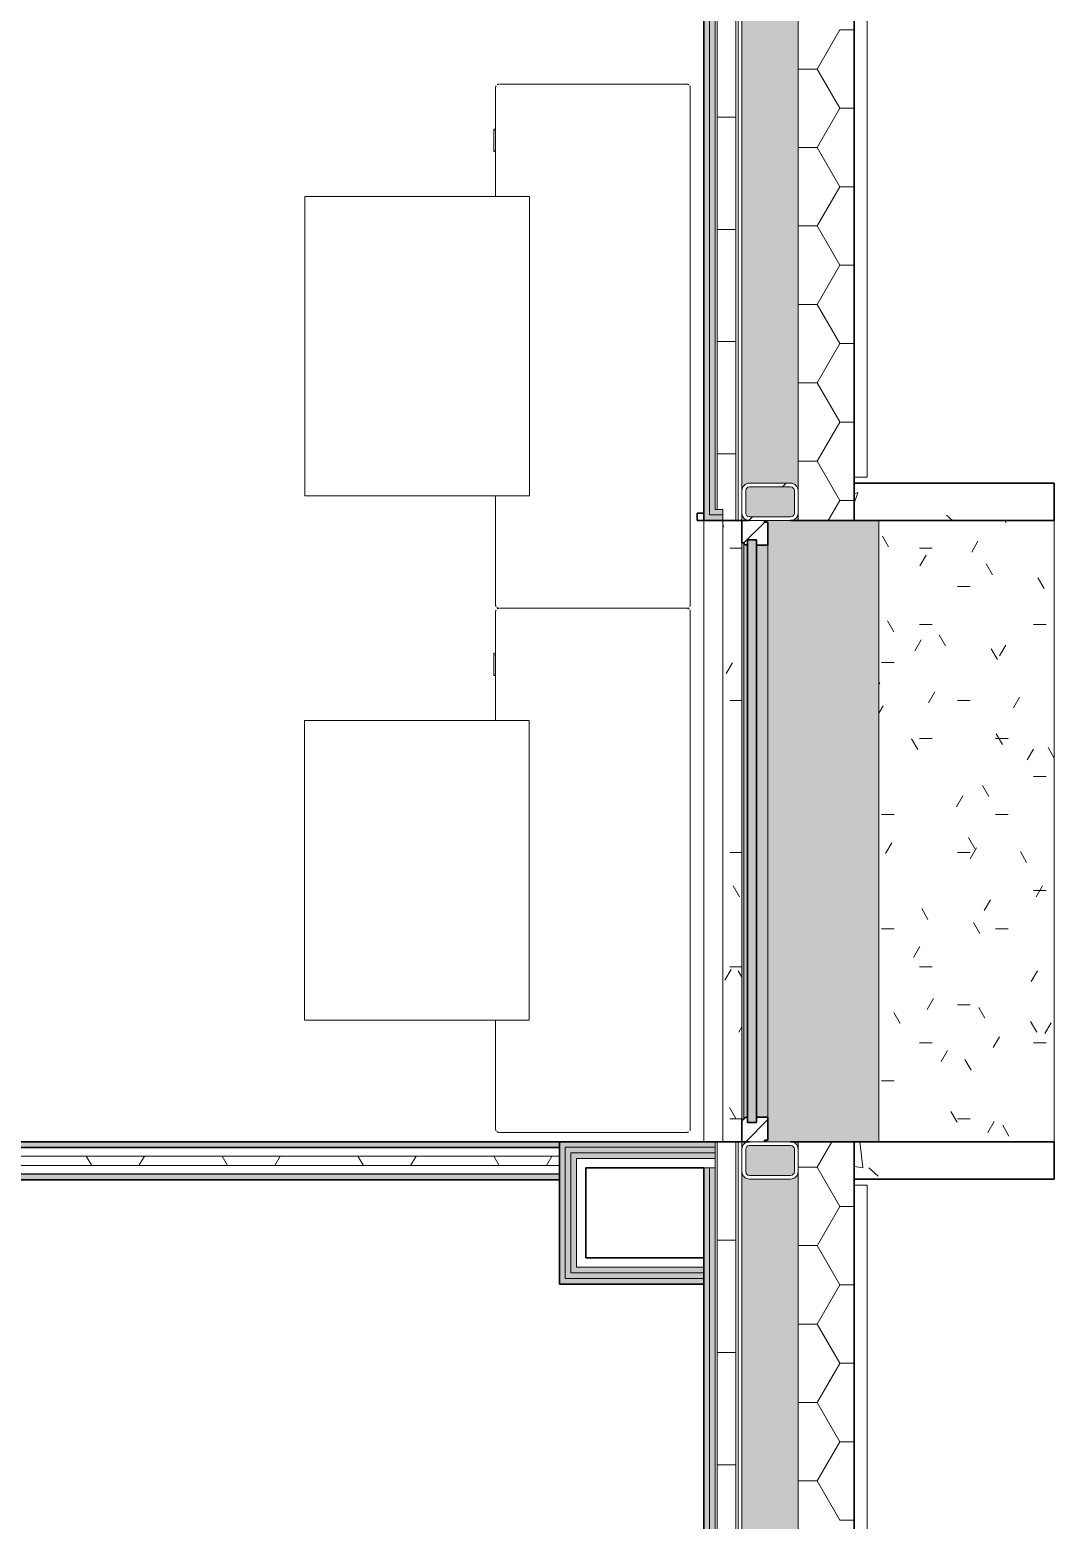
# Model space of a CAD drawing. Header units: millimetres. Extents: x 155920 to 295199, y -4084 to 97293.
# Drawn here: x 228938 to 231675, y 25779 to 29760 of the extents above; entities that cross this region are included whole.
import ezdxf

# ---------------------------------------------------------------- set-up
doc = ezdxf.new("R2010")
doc.units = ezdxf.units.MM
doc.header["$MEASUREMENT"] = 0
for name, color, linetype, lineweight in [('A-GLAZ', 7, 'CONTINUOUS', 9), ('A-GLAZ-CURT', 7, 'CONTINUOUS', 9), ('A-WALL', 7, 'CONTINUOUS', 9), ('A-WALL-PATT', 7, 'CONTINUOUS', 25), ('I-FURN', 8, 'CONTINUOUS', 9), ('I-WALL', 7, 'CONTINUOUS', 9), ('S-COLS', 52, 'CONTINUOUS', 9)]:
    doc.layers.add(name, color=color, linetype=linetype, lineweight=lineweight)

msp = doc.modelspace()

# ---------------------------------------------------------------- hatches: boundary and pattern name
at = {"layer": 'A-GLAZ'}
h = msp.add_hatch(color=256, dxfattribs=at)
h.paths.add_polyline_path([(230902.9, 26790.3), (230905, 26790.3), (230905, 26794.6), (230902.9, 26794.6)], flags=0)
h.paths.add_polyline_path([(230905, 28445), (230905, 28449.3), (230902.9, 28449.3), (230902.9, 28445)], flags=0)
for points in [[(230985, 26790.3), (231206.7, 26790.3), (231206.7, 28449.3), (230905, 28449.3), (230905, 28445), (230909.7, 28445), (230909.7, 26794.6), (230905, 26794.6), (230905, 26790.3), (230977.9, 26790.3)], [(230840.8, 26849.5), (230845.8, 26849.5), (230845.8, 28390.1), (230840.8, 28390.1), (230840.8, 26851.1)], [(230845.8, 26851.1), (230848.1, 26854.4), (230850.7, 26855.7), (230850.7, 28384.3), (230847.1, 28386.1), (230845.8, 28386.3), (230845.8, 26853.3)], [(230879.7, 26841.5), (230879.7, 28398.1), (230855.8, 28398.1), (230855.8, 26841.5)], [(230850.7, 26855.3), (230854.7, 26856.8), (230854.7, 28382.9), (230850.7, 28384.1), (230850.7, 26855.5)], [(230896.1, 26855.5), (230909.7, 26855.5), (230909.7, 28384.1), (230879.7, 28384.1), (230879.7, 26855.5)], [(230854.7, 26856.8), (230855.8, 26856.8), (230854.7, 27056.4)]]:
    msp.add_hatch(color=256, dxfattribs=at).paths.add_polyline_path(points, flags=0)
at = {"layer": 'A-WALL-PATT', "lineweight": 9}
h = msp.add_hatch(color=256, dxfattribs=at)
h.paths.add_polyline_path([(230896.1, 15085.3), (230990.8, 15085.3), (230990.8, 17415.3), (230840.8, 17415.3), (230840.8, 15085.3)], flags=0)
h.paths.add_polyline_path([(230990.8, 23949.3), (230990.8, 26710.3), (230985, 26696.2), (230970.8, 26690.3), (230860.8, 26690.3), (230846.7, 26696.2), (230840.8, 26710.3), (230840.8, 23949.3), (230896.1, 23949.3)], flags=0)
h.paths.add_polyline_path([(230970.8, 26700.3), (230977.9, 26703.3), (230980.8, 26710.3), (230980.8, 26770.3), (230977.9, 26777.4), (230970.8, 26780.3), (230860.8, 26780.3), (230853.8, 26777.4), (230850.8, 26770.3), (230850.8, 26710.3), (230853.8, 26703.3), (230860.8, 26700.3), (230896.1, 26700.3)], flags=0)
h.paths.add_polyline_path([(230990.8, 26770.3), (230990.8, 26790.3), (230970.8, 26790.3), (230985, 26784.5), (230989.9, 26772.6)], flags=0)
h.paths.add_polyline_path([(230840.8, 26770.3), (230846.7, 26784.5), (230860.8, 26790.3), (230840.8, 26790.3), (230840.8, 26777.4)], flags=0)
h.paths.add_polyline_path([(230846.7, 28449.3), (230990.8, 28449.3), (230990.8, 28469.3), (230985, 28455.2), (230970.8, 28449.3), (230860.8, 28449.3), (230846.7, 28455.2), (230840.8, 28469.3), (230840.8, 28449.3)], flags=0)
h.paths.add_polyline_path([(230860.8, 28459.3), (230970.8, 28459.3), (230977.9, 28462.3), (230980.8, 28469.3), (230980.8, 28529.3), (230977.9, 28536.4), (230970.8, 28539.3), (230860.8, 28539.3), (230853.8, 28536.4), (230850.8, 28529.3), (230850.8, 28469.3), (230853.8, 28462.3)], flags=0)
h.paths.add_polyline_path([(230840.8, 28529.3), (230846.7, 28543.5), (230860.8, 28549.3), (230970.8, 28549.3), (230985, 28543.5), (230990.8, 28529.3), (230990.8, 34347.3), (230840.8, 34347.3), (230840.8, 28536.4)], flags=0)
for points in [[(230746.6, 28449.3), (230789.8, 28449.3), (230789.8, 28464.3), (230753.8, 28464.3), (230753.8, 29907.3), (230738.8, 29907.3), (230738.8, 28449.3)], [(230368.7, 26410), (230368.7, 26775.3), (230353.7, 26775.3), (230353.7, 26410)], [(230353.7, 26688.3), (230353.7, 26703.3), (226904.9, 26703.3), (226904.9, 26688.3), (230298.1, 26688.3)], [(230368.7, 26410), (230738.8, 26410), (230738.8, 26425), (230368.7, 26425)]]:
    msp.add_hatch(color=256, dxfattribs=at).paths.add_polyline_path(points, flags=0)
at = {"layer": 'A-WALL-PATT', "lineweight": 5}
for points in [[(230753.8, 28464.3), (230789.8, 28464.3), (230789.8, 28479.3), (230768.8, 28479.3), (230768.8, 29907.3), (230753.8, 29907.3), (230753.8, 28598.8)], [(230353.7, 26775.3), (230353.7, 26790.3), (226904.9, 26790.3), (226904.9, 26775.3), (230298.1, 26775.3)], [(230746.6, 26775.3), (230768.8, 26775.3), (230768.8, 26790.3), (230353.7, 26790.3), (230353.7, 26775.3), (230738.8, 26775.3)], [(230768.8, 26760.3), (230768.8, 26775.3), (230368.7, 26775.3), (230368.7, 26760.3), (230746.6, 26760.3)], [(230383.7, 26425), (230383.7, 26760.3), (230368.7, 26760.3), (230368.7, 26425)], [(230768.8, 26745.3), (230768.8, 26760.3), (230383.7, 26760.3), (230383.7, 26745.3), (230746.6, 26745.3)], [(230398.7, 26440), (230398.7, 26745.3), (230383.7, 26745.3), (230383.7, 26440)], [(230597.1, 26425), (230738.8, 26425), (230738.8, 26440), (230383.7, 26440), (230383.7, 26425), (230423.7, 26425)], [(230597.1, 26440), (230738.8, 26440), (230738.8, 26455), (230398.7, 26455), (230398.7, 26440), (230423.7, 26440)]]:
    msp.add_hatch(color=256, dxfattribs=at).paths.add_polyline_path(points, flags=0)
at = {"layer": 'A-WALL-PATT', "lineweight": 9}
h = msp.add_hatch(color=256, dxfattribs=at)
h.paths.add_polyline_path([(230753.8, 15107.3), (230753.8, 17400.3), (230789.8, 17400.3), (230789.8, 17415.3), (230738.8, 17415.3), (230739, 15107.3)], flags=0)
h.paths.add_polyline_path([(230738.8, 23949.3), (230789.8, 23949.3), (230789.8, 23964.3), (230753.8, 23964.3), (230753.8, 26720.3), (230738.8, 26720.3), (230738.8, 23971.8)], flags=0)
at = {"layer": 'A-WALL-PATT', "lineweight": 5}
h = msp.add_hatch(color=256, dxfattribs=at)
h.paths.add_polyline_path([(230768.8, 15107.3), (230768.8, 17385.3), (230789.8, 17385.3), (230789.8, 17400.3), (230753.8, 17400.3), (230754, 15107.3)], flags=0)
h.paths.add_polyline_path([(230789.8, 23964.3), (230789.8, 23979.3), (230768.8, 23979.3), (230768.8, 26720.3), (230753.8, 26720.3), (230753.8, 23964.3)], flags=0)

# ---------------------------------------------------------------- linework, layer by layer
at = {"layer": 'A-GLAZ', "lineweight": 30}
for p, q in [((231674.8, 28549.3), (231140.8, 28549.3)), ((231674.8, 28449.3), (231674.8, 28549.3)), ((230738.8, 28469.3), (230720.8, 28469.3)), ((230720.8, 28469.3), (230720.8, 28449.3)), ((230720.8, 28449.3), (230738.8, 28449.3)), ((230840.8, 28449.3), (230840.8, 28390.1)), ((230900.7, 28445), (230900.7, 28449.3)), ((230909.7, 28445), (230900.7, 28445)), ((230909.7, 28384.1), (230909.7, 28445)), ((231140.8, 28449.3), (231674.8, 28449.3)), ((230840.8, 28390.1), (230845.8, 28390.1)), ((230845.8, 28390.1), (230845.8, 28388.6)), ((230879.7, 28398.1), (230855.8, 28398.1)), ((230855.8, 28398.1), (230855.8, 26841.5)), ((230855.8, 28382.9), (230855.8, 28398.1)), ((230855.8, 28398.1), (230879.7, 28398.1)), ((230879.7, 26841.5), (230879.7, 28398.1)), ((230879.7, 28398.1), (230879.7, 28384.1)), ((230854.7, 28382.9), (230855.8, 28382.9)), ((230879.7, 28384.1), (230909.7, 28384.1)), ((230845.8, 26849.5), (230840.8, 26849.5)), ((230840.8, 26849.5), (230840.8, 26790.3)), ((230845.8, 26851.1), (230845.8, 26849.5)), ((230855.8, 26856.8), (230854.7, 26856.8)), ((230855.8, 26841.5), (230855.8, 26856.8)), ((230855.8, 26841.5), (230879.7, 26841.5)), ((230879.7, 26841.5), (230855.8, 26841.5)), ((230909.7, 26855.5), (230879.7, 26855.5)), ((230879.7, 26855.5), (230879.7, 26841.5)), ((230909.7, 26794.6), (230909.7, 26855.5)), ((230900.7, 26790.3), (230900.7, 26794.6)), ((230900.7, 26794.6), (230909.7, 26794.6)), ((231674.8, 26790.3), (231140.8, 26790.3)), ((231674.8, 26690.3), (231674.8, 26790.3)), ((231140.8, 26690.3), (231674.8, 26690.3))]:
    msp.add_line(p, q, dxfattribs=at)
at = {"layer": 'A-GLAZ', "linetype": 'Continuous'}
for p, q in [((231140.8, 28521), (231150, 28524.5)), ((231140.8, 28495.6), (231150.3, 28523.9)), ((231387.4, 28464.2), (231403.6, 28449.3)), ((230792, 28435.1), (230789.8, 28431.4)), ((230846.1, 28389.5), (230901.6, 28445)), ((231546.9, 28443.3), (231543.4, 28449.3)), ((231232.5, 28379.1), (231215.8, 28408.1)), ((231471.2, 28394.3), (231454.5, 28365.3)), ((230808, 28375.3), (230840.8, 28375.3)), ((231315.2, 28375.3), (231348.6, 28375.3)), ((231332.6, 28357.1), (231315.9, 28328.1)), ((231509.8, 28304.6), (231493, 28333.6)), ((231416.6, 28273.7), (231450.1, 28273.7)), ((231648.2, 28267.5), (231631.5, 28296.5)), ((231246.2, 28152.2), (231229.5, 28181.2)), ((231315.2, 28172.1), (231348.6, 28172.1)), ((231619.5, 28172.1), (231653, 28172.1)), ((231319.1, 28130.4), (231302.4, 28101.4)), ((231384.8, 28115), (231368, 28144)), ((231523.3, 28077.9), (231506.5, 28107)), ((231545.5, 28116.8), (231528.8, 28087.8)), ((230815.5, 28069.6), (230798.8, 28040.5)), ((231213.8, 28070.5), (231247.2, 28070.5)), ((231209.1, 28013.4), (231206.7, 28017.6)), ((231356.2, 27991.5), (231339.5, 27962.5)), ((230808, 27968.9), (230840.8, 27968.9)), ((231217.6, 27954.3), (231206.7, 27935.3)), ((231416.6, 27968.9), (231450.1, 27968.9)), ((231582.6, 27977.9), (231565.9, 27948.9)), ((231315.2, 27867.3), (231348.6, 27867.3)), ((231518, 27867.3), (231551.5, 27867.3)), ((231536.9, 27851), (231520.2, 27880)), ((231310.4, 27837.5), (231293.7, 27866.6)), ((231619.7, 27839.1), (231603, 27810.1)), ((231674.8, 27815), (231658.8, 27842.9)), ((231619.5, 27765.7), (231653, 27765.7)), ((231430.5, 27714.1), (231413.8, 27685)), ((231499.8, 27712.2), (231483.1, 27741.3)), ((231213.7, 27664.1), (231247.2, 27664.1)), ((231518, 27664.1), (231551.5, 27664.1)), ((231241.2, 27588.8), (231224.4, 27559.7)), ((231462.7, 27573.4), (231445.9, 27602.5)), ((230808, 27562.5), (230840.8, 27562.5)), ((231416.6, 27562.5), (231450.1, 27562.5)), ((231467.6, 27575.2), (231450.8, 27546.1)), ((231601.2, 27536.4), (231584.4, 27565.4)), ((230834.1, 27444.6), (230817.4, 27473.6)), ((231643.3, 27473.6), (231626.5, 27444.5)), ((231504.7, 27436.4), (231488, 27407.4)), ((231619.5, 27460.9), (231653, 27460.9)), ((231337.7, 27383.8), (231321, 27412.9)), ((231213.7, 27359.3), (231247.2, 27359.3)), ((231476.2, 27346.8), (231459.4, 27375.8)), ((231518, 27359.3), (231551.5, 27359.3)), ((231315.5, 27311.3), (231298.8, 27282.3)), ((230811.9, 27250.4), (230795.1, 27221.4)), ((230808, 27257.7), (230840.8, 27257.7)), ((230840.8, 27229.8), (230830.9, 27247)), ((231315.2, 27257.7), (231348.6, 27257.7)), ((231629.8, 27246.9), (231613, 27217.9)), ((231352.6, 27172.4), (231335.8, 27143.4)), ((231416.6, 27156.1), (231450.1, 27156.1)), ((231263.4, 27106.4), (231246.6, 27135.4)), ((231489.8, 27119.9), (231473.1, 27148.9)), ((231628.4, 27082.7), (231611.7, 27111.7)), ((230840.8, 27097.5), (230832.3, 27082.6)), ((231528.3, 27070.8), (231511.5, 27041.8)), ((231666.8, 27108), (231650.1, 27079)), ((231315.2, 27054.5), (231348.6, 27054.5)), ((231389.7, 27033.6), (231373, 27004.6)), ((231619.5, 27054.5), (231653, 27054.5)), ((231452.7, 26981.1), (231436, 27010.1)), ((231213.8, 26952.9), (231247.2, 26952.9)), ((230824.2, 26852.3), (230807.5, 26881.3)), ((230808, 26851.3), (230840.8, 26851.3)), ((230850.8, 26790.3), (230909.7, 26849.2)), ((231415.6, 26842.3), (231398.8, 26871.3)), ((231416.6, 26851.3), (231450.1, 26851.3)), ((231514.7, 26844.2), (231498, 26815.1)), ((231554.1, 26805.2), (231537.3, 26834.3)), ((231163.9, 26721.2), (231155.9, 26790.3)), ((231140.8, 26724.1), (231164.4, 26720.4)), ((231179.9, 26720.4), (231204.6, 26697.8))]:
    msp.add_line(p, q, dxfattribs=at)
at = {"layer": 'A-GLAZ'}
for p, q in [((230789.8, 26790.3), (230789.8, 28449.3)), ((230902.9, 28449.3), (230902.9, 28445)), ((230905, 28449.3), (230905, 28445)), ((231206.7, 28449.3), (231206.7, 26790.3)), ((231674.8, 28449.3), (231674.8, 26790.3)), ((230840.8, 26849.5), (230840.8, 28390.1)), ((230845.8, 28390.1), (230845.8, 28388.6)), ((230845.8, 28388.6), (230845.8, 26851.1)), ((230854.7, 28382.9), (230854.7, 26856.8)), ((230909.7, 28384.1), (230909.7, 26855.5)), ((230845.8, 26851.1), (230845.8, 26849.5)), ((230902.9, 26794.6), (230902.9, 26790.3)), ((230905, 26794.6), (230905, 26790.3))]:
    msp.add_line(p, q, dxfattribs=at)
at = {"layer": 'A-GLAZ', "lineweight": 30}
for centre, radius, start, end in [((230851.1, 28389.7), 5.36, 191.9524, 266.5739), ((230850.3, 28377), 7.4, 53.4261, 86.5739), ((230851.1, 26850), 5.36, 93.4261, 168.0476), ((230850.3, 26862.7), 7.4, 273.4261, 306.5739)]:
    msp.add_arc(centre, radius, start, end, dxfattribs=at)
at = {"layer": 'A-GLAZ'}
for points, knots in [([(230845.8, 28388.6), (230845.9, 28388.1), (230846.2, 28387.5), (230846.6, 28386.7), (230846.9, 28386.3), (230847.1, 28386.1)], [-1, -1, -1, -1, -0.8, -0.7, -0.6, -0.6, -0.6, -0.6]), ([(230848.1, 28385.2), (230848.3, 28385.1), (230848.7, 28384.8), (230849.6, 28384.5), (230850.3, 28384.4), (230850.7, 28384.3)], [-0.4, -0.4, -0.4, -0.4, -0.3, -0.2, 0, 0, 0, 0]), ([(230847.1, 26853.5), (230847, 26853.5), (230846.9, 26853.3), (230846.6, 26853), (230846.4, 26852.5), (230846.1, 26851.9), (230845.9, 26851.4), (230845.8, 26851.1)], [0.6, 0.6, 0.6, 0.6, 0.625, 0.7, 0.775, 0.85, 1, 1, 1, 1]), ([(230850.7, 26855.3), (230850.3, 26855.3), (230849.6, 26855.2), (230848.8, 26854.8), (230848.4, 26854.6), (230848.2, 26854.5), (230848.1, 26854.4)], [0, 0, 0, 0, 0.2, 0.3, 0.35, 0.4, 0.4, 0.4, 0.4])]:
    msp.add_open_spline(points, degree=3, knots=knots, dxfattribs=at)
for points in [[(230853.5, 28383.6), (230853.9, 28383.4), (230854.3, 28383.2), (230854.7, 28382.9)], [(230854.7, 26856.8), (230854.3, 26856.5), (230853.9, 26856.2), (230853.5, 26856)]]:
    msp.add_open_spline(points, degree=3, dxfattribs=at)
at = {"layer": 'A-GLAZ-CURT', "lineweight": 20}
for p, q in [((231140.8, 30049.3), (231140.8, 28565.3)), ((231174.8, 28565.3), (231174.8, 30049.3)), ((231140.8, 28565.3), (231174.8, 28565.3)), ((231140.8, 26674.3), (231140.8, 25565.3)), ((231174.8, 26674.3), (231140.8, 26674.3)), ((231174.8, 25565.3), (231174.8, 26674.3))]:
    msp.add_line(p, q, dxfattribs=at)
at = {"layer": 'A-WALL'}
for p, q in [((230990.8, 34347.3), (230990.8, 28529.3)), ((230753.8, 29907.3), (230753.8, 28464.3)), ((230768.8, 29907.3), (230768.8, 28479.3)), ((230774.8, 29907.3), (230774.8, 28479.3)), ((230824.8, 29907.3), (230824.8, 28449.3)), ((230830.8, 29907.3), (230830.8, 28449.3)), ((230840.8, 29907.3), (230840.8, 28529.3)), ((230840.8, 28529.3), (230840.8, 29907.3)), ((230753.8, 28464.3), (230789.8, 28464.3)), ((230768.8, 28479.3), (230774.8, 28479.3)), ((230774.8, 28479.3), (230789.8, 28479.3)), ((230789.8, 28464.3), (230789.8, 28479.3)), ((230789.8, 28449.3), (230789.8, 28464.3)), ((230840.8, 28469.3), (230840.8, 28449.3)), ((230840.8, 28449.3), (230840.8, 28469.3)), ((230990.8, 28469.3), (230990.8, 28449.3)), ((230353.7, 26775.3), (226904.9, 26775.3)), ((230353.7, 26774.3), (226904.9, 26774.3)), ((230368.7, 26760.3), (230368.7, 26775.3)), ((230738.8, 26775.3), (230368.7, 26775.3)), ((230368.7, 26720.3), (230368.7, 26760.3)), ((230383.7, 26745.3), (230383.7, 26760.3)), ((230738.8, 26760.3), (230383.7, 26760.3)), ((230738.8, 26775.3), (230768.8, 26775.3)), ((230738.8, 26760.3), (230768.8, 26760.3)), ((230768.8, 26790.3), (230768.8, 26775.3)), ((230768.8, 26790.3), (230768.8, 26775.3)), ((230768.8, 26775.3), (230768.8, 26760.3)), ((230768.8, 26775.3), (230768.8, 26760.3)), ((230768.8, 26760.3), (230768.8, 26745.3)), ((230768.8, 26760.3), (230768.8, 26745.3)), ((230774.8, 26790.3), (230774.8, 23979.3)), ((230824.8, 26790.3), (230824.8, 23949.3)), ((230830.8, 26790.3), (230830.8, 23949.3)), ((230840.8, 26790.3), (230840.8, 26770.3)), ((230840.8, 26770.3), (230840.8, 26790.3)), ((230990.8, 26790.3), (230990.8, 26770.3)), ((230353.7, 26751.8), (226904.9, 26751.8)), ((230353.7, 26726.8), (226904.9, 26726.8)), ((230368.7, 26425), (230368.7, 26720.3)), ((230383.7, 26720.3), (230383.7, 26745.3)), ((230383.7, 26440), (230383.7, 26720.3)), ((230398.7, 26720.3), (230398.7, 26745.3)), ((230738.8, 26745.3), (230398.7, 26745.3)), ((230398.7, 26455), (230398.7, 26720.3)), ((230738.8, 26745.3), (230768.8, 26745.3)), ((230738.8, 26720.3), (230753.8, 26720.3)), ((230753.8, 26720.3), (230753.8, 23964.3)), ((230753.8, 26720.3), (230768.8, 26720.3)), ((230768.8, 26745.3), (230768.8, 26720.3)), ((230768.8, 26745.3), (230768.8, 26720.3)), ((230768.8, 26720.3), (230768.8, 23979.3)), ((230353.7, 26704.3), (226904.9, 26704.3)), ((230353.7, 26703.3), (226904.9, 26703.3)), ((230840.8, 26710.3), (230840.8, 23949.3)), ((230840.8, 23949.3), (230840.8, 26710.3)), ((230990.8, 26710.3), (230990.8, 23949.3)), ((230398.7, 26440), (230383.7, 26440)), ((230423.7, 26455), (230398.7, 26455)), ((230423.7, 26440), (230398.7, 26440)), ((230738.8, 26455), (230423.7, 26455)), ((230738.8, 26440), (230423.7, 26440)), ((230383.7, 26425), (230368.7, 26425)), ((230423.7, 26425), (230383.7, 26425)), ((230738.8, 26425), (230423.7, 26425))]:
    msp.add_line(p, q, dxfattribs=at)
at = {"layer": 'A-WALL', "lineweight": 30}
for p, q in [((231140.8, 28449.3), (231140.8, 34347.3)), ((230840.8, 28449.3), (230860.8, 28449.3)), ((230970.8, 28449.3), (231140.8, 28449.3)), ((230860.8, 26790.3), (230840.8, 26790.3)), ((231140.8, 26790.3), (230970.8, 26790.3)), ((231140.8, 23949.3), (231140.8, 26790.3))]:
    msp.add_line(p, q, dxfattribs=at)
at = {"layer": 'A-WALL-PATT', "linetype": 'Continuous', "lineweight": 9}
for p, q in [((231041.8, 29655.4), (231102.2, 29760.1)), ((231102.2, 29760.3), (231140.8, 29760.3)), ((231102.2, 29760.1), (231102.2, 29760.1)), ((231102.2, 29760.1), (231102.2, 29760.1)), ((230990.8, 29655.5), (231041.7, 29655.5)), ((231102.3, 29550.7), (231041.8, 29655.5)), ((231041.8, 29445.8), (231102.2, 29550.6)), ((231102.2, 29550.7), (231140.8, 29550.7)), ((231102.2, 29550.6), (231102.2, 29550.6)), ((231102.2, 29550.6), (231102.2, 29550.6)), ((230774.8, 29527.3), (230824.8, 29527.3)), ((230990.8, 29446), (231041.7, 29446)), ((231102.3, 29341.2), (231041.8, 29446)), ((231041.8, 29236.3), (231102.2, 29341.1)), ((231102.2, 29341.2), (231140.8, 29341.2)), ((231102.2, 29341.1), (231102.2, 29341.1)), ((231102.2, 29341.1), (231102.2, 29341.1)), ((230774.8, 29227.3), (230824.8, 29227.3)), ((230990.8, 29236.5), (231041.7, 29236.5)), ((231102.3, 29131.7), (231041.8, 29236.5)), ((231041.8, 29026.8), (231102.2, 29131.6)), ((231102.2, 29131.7), (231140.8, 29131.7)), ((231102.2, 29131.6), (231102.2, 29131.6)), ((231102.2, 29131.6), (231102.2, 29131.6)), ((230990.8, 29026.9), (231041.7, 29026.9)), ((231102.3, 28922.2), (231041.8, 29026.9)), ((230774.8, 28927.3), (230824.8, 28927.3)), ((231041.8, 28817.3), (231102.2, 28922)), ((231102.2, 28922.2), (231140.8, 28922.2)), ((231102.2, 28922), (231102.2, 28922)), ((231102.2, 28922), (231102.2, 28922)), ((230990.8, 28817.4), (231041.7, 28817.4)), ((231102.3, 28712.7), (231041.8, 28817.4)), ((231041.8, 28607.7), (231102.2, 28712.5)), ((231102.2, 28712.6), (231140.8, 28712.6)), ((231102.2, 28712.5), (231102.2, 28712.5)), ((231102.2, 28712.5), (231102.2, 28712.5)), ((230774.8, 28627.3), (230824.8, 28627.3)), ((230990.8, 28607.9), (231041.7, 28607.9)), ((231102.3, 28503.1), (231041.8, 28607.9)), ((231071.3, 28449.3), (231102.2, 28503)), ((231102.2, 28503.1), (231140.8, 28503.1)), ((231102.2, 28503), (231102.2, 28503)), ((231102.2, 28503), (231102.2, 28503)), ((231041.8, 26722.1), (231081.2, 26790.3)), ((229103.7, 26726.8), (229089.2, 26751.8)), ((229230, 26726.8), (229244.4, 26751.8)), ((229466.6, 26726.8), (229452.1, 26751.8)), ((229592.9, 26726.8), (229607.3, 26751.8)), ((229829.5, 26726.8), (229815.1, 26751.8)), ((229955.8, 26726.8), (229970.2, 26751.8)), ((230192.4, 26726.8), (230178, 26751.8)), ((230318.7, 26726.8), (230333.1, 26751.8)), ((230990.8, 26722.2), (231041.7, 26722.2)), ((231102.3, 26617.4), (231041.8, 26722.2)), ((231041.8, 26512.5), (231102.2, 26617.3)), ((231102.2, 26617.4), (231140.8, 26617.4)), ((231102.2, 26617.3), (231102.2, 26617.3)), ((231102.2, 26617.3), (231102.2, 26617.3)), ((230774.8, 26527.3), (230824.8, 26527.3)), ((230990.8, 26512.7), (231041.7, 26512.7)), ((231102.3, 26407.9), (231041.8, 26512.7)), ((231041.8, 26303), (231102.2, 26407.8)), ((231102.2, 26407.9), (231140.8, 26407.9)), ((231102.2, 26407.8), (231102.2, 26407.8)), ((231102.2, 26407.8), (231102.2, 26407.8)), ((230990.8, 26303.1), (231041.7, 26303.1)), ((231102.3, 26198.4), (231041.8, 26303.2)), ((230774.8, 26227.3), (230824.8, 26227.3)), ((231041.8, 26093.5), (231102.2, 26198.2)), ((231102.2, 26198.4), (231140.8, 26198.4)), ((231102.2, 26198.2), (231102.2, 26198.2)), ((231102.2, 26198.2), (231102.2, 26198.2)), ((230990.8, 26093.6), (231041.7, 26093.6)), ((231102.3, 25988.9), (231041.8, 26093.6)), ((231041.8, 25884), (231102.2, 25988.7)), ((231102.2, 25988.9), (231140.8, 25988.9)), ((231102.2, 25988.7), (231102.2, 25988.7)), ((231102.2, 25988.7), (231102.2, 25988.7)), ((230774.8, 25927.3), (230824.8, 25927.3)), ((230990.8, 25884.1), (231041.7, 25884.1)), ((231102.3, 25779.4), (231041.8, 25884.1)), ((231102.2, 25779.3), (231140.8, 25779.3))]:
    msp.add_line(p, q, dxfattribs=at)
at = {"layer": 'I-FURN'}
for p, q in [((230182.8, 29606.8), (230182.9, 29607.2)), ((230182.8, 29606.5), (230182.8, 29606.8)), ((230182.8, 29606.1), (230182.8, 29606.5)), ((230182.8, 29606.1), (230182.8, 29315.3)), ((230182.9, 29607.5), (230183, 29607.9)), ((230182.9, 29607.2), (230182.9, 29607.5)), ((230183, 29607.9), (230183.1, 29608.2)), ((230183.1, 29608.6), (230183.3, 29608.9)), ((230183.1, 29608.2), (230183.1, 29608.6)), ((230183.3, 29608.9), (230183.4, 29609.3)), ((230183.4, 29609.3), (230183.5, 29609.6)), ((230183.5, 29609.6), (230183.7, 29609.9)), ((230183.7, 29609.9), (230183.8, 29610.3)), ((230187.2, 29613.9), (230187.6, 29614)), ((230187.6, 29614), (230187.9, 29614.2)), ((230187.9, 29614.2), (230188.2, 29614.4)), ((230188.2, 29614.4), (230188.5, 29614.5)), ((230188.5, 29614.5), (230188.9, 29614.6)), ((230188.9, 29614.6), (230189.2, 29614.7)), ((230189.2, 29614.7), (230189.6, 29614.8)), ((230189.6, 29614.8), (230189.9, 29614.9)), ((230189.9, 29614.9), (230190.3, 29615)), ((230190.3, 29615), (230190.6, 29615)), ((230190.6, 29615), (230191, 29615.1)), ((230191, 29615.1), (230191.3, 29615.1)), ((230191.3, 29615.1), (230191.7, 29615.1)), ((230694.3, 29615.1), (230192.8, 29615.1)), ((230694.2, 29615.1), (230694.5, 29615.1)), ((230694.5, 29615.1), (230694.9, 29615)), ((230694.9, 29615), (230695.2, 29615)), ((230695.2, 29615), (230695.6, 29614.9)), ((230695.6, 29614.9), (230695.9, 29614.8)), ((230695.9, 29614.8), (230696.3, 29614.8)), ((230696.3, 29614.8), (230696.6, 29614.6)), ((230696.6, 29614.6), (230697, 29614.5)), ((230697, 29614.5), (230697.3, 29614.4)), ((230697.3, 29614.4), (230697.6, 29614.2)), ((230697.6, 29614.2), (230698, 29614.1)), ((230698, 29614.1), (230698.3, 29613.9)), ((230698.3, 29613.9), (230698.6, 29613.7)), ((230698.6, 29613.7), (230698.9, 29613.5)), ((230698.9, 29613.5), (230699.2, 29613.3)), ((230699.2, 29613.3), (230699.5, 29613.1)), ((230699.5, 29613.1), (230699.7, 29612.9)), ((230701.7, 29610.3), (230701.9, 29610)), ((230701.9, 29610), (230702, 29609.7)), ((230702, 29609.7), (230702.2, 29609.4)), ((230702.2, 29609.4), (230702.3, 29609)), ((230702.3, 29609), (230702.4, 29608.7)), ((230702.4, 29608.7), (230702.5, 29608.3)), ((230702.5, 29608.3), (230702.6, 29608)), ((230702.6, 29608), (230702.7, 29607.6)), ((230702.7, 29607.6), (230702.7, 29607.3)), ((230702.7, 29607.3), (230702.8, 29606.9)), ((230702.8, 29606.9), (230702.8, 29606.6)), ((230702.8, 29606.6), (230702.8, 29606.2)), ((230702.8, 28224.1), (230702.8, 29606.1)), ((230182.8, 29495.1), (230177.8, 29495.1)), ((230177.8, 29495.1), (230177.8, 29494.1)), ((230177.8, 29435.1), (230177.8, 29495.1)), ((230182.8, 29490.1), (230180.3, 29490.1)), ((230177.8, 29436.1), (230177.8, 29435.1)), ((230177.8, 29435.1), (230182.8, 29435.1)), ((230180.3, 29440.1), (230182.8, 29440.1)), ((229673, 29315.3), (229673, 28515.3)), ((230273, 29315.3), (229673, 29315.3)), ((230273, 28515.3), (230273, 29315.3)), ((229673, 28515.3), (230273, 28515.3)), ((230182.8, 28515.3), (230182.8, 28224.1)), ((230182.8, 28223.6), (230182.8, 28224)), ((230182.8, 28223.3), (230182.8, 28223.6)), ((230182.9, 28222.9), (230182.8, 28223.3)), ((230182.8, 28206.8), (230182.9, 28207.2)), ((230182.8, 28206.5), (230182.8, 28206.8)), ((230182.8, 28206.1), (230182.8, 28206.5)), ((230182.8, 28206.1), (230182.8, 27914.9)), ((230182.9, 28222.6), (230182.9, 28222.9)), ((230183, 28222.2), (230182.9, 28222.6)), ((230182.9, 28207.5), (230183, 28207.9)), ((230182.9, 28207.2), (230182.9, 28207.5)), ((230183.1, 28221.9), (230183, 28222.2)), ((230183, 28207.9), (230183.1, 28208.2)), ((230183.2, 28221.5), (230183.1, 28221.9)), ((230183.1, 28208.6), (230183.3, 28208.9)), ((230183.1, 28208.2), (230183.1, 28208.6)), ((230183.3, 28221.2), (230183.2, 28221.5)), ((230183.4, 28220.8), (230183.3, 28221.2)), ((230183.3, 28208.9), (230183.4, 28209.3)), ((230183.5, 28220.5), (230183.4, 28220.8)), ((230183.4, 28209.3), (230183.5, 28209.6)), ((230183.7, 28220.2), (230183.5, 28220.5)), ((230183.5, 28209.6), (230183.7, 28209.9)), ((230183.9, 28219.9), (230183.7, 28220.2)), ((230183.7, 28209.9), (230183.8, 28210.3)), ((230186.1, 28217.1), (230185.9, 28217.3)), ((230186.4, 28216.9), (230186.1, 28217.1)), ((230186.7, 28216.7), (230186.4, 28216.9)), ((230187, 28216.5), (230186.7, 28216.7)), ((230187.3, 28216.3), (230187, 28216.5)), ((230187.2, 28213.9), (230187.6, 28214)), ((230187.6, 28216.1), (230187.3, 28216.3)), ((230188, 28216), (230187.6, 28216.1)), ((230187.6, 28214), (230187.9, 28214.2)), ((230187.9, 28214.2), (230188.2, 28214.4)), ((230188.3, 28215.8), (230188, 28216)), ((230188.2, 28214.4), (230188.5, 28214.5)), ((230188.6, 28215.7), (230188.3, 28215.8)), ((230188.5, 28214.5), (230188.9, 28214.6)), ((230189, 28215.6), (230188.6, 28215.7)), ((230188.9, 28214.6), (230189.2, 28214.7)), ((230189.3, 28215.5), (230189, 28215.6)), ((230189.2, 28214.7), (230189.6, 28214.8)), ((230189.7, 28215.4), (230189.3, 28215.5)), ((230189.6, 28214.8), (230189.9, 28214.9)), ((230190, 28215.3), (230189.7, 28215.4)), ((230189.9, 28214.9), (230190.3, 28215)), ((230190.4, 28215.2), (230190, 28215.3)), ((230190.3, 28215), (230190.6, 28215)), ((230190.7, 28215.2), (230190.4, 28215.2)), ((230190.6, 28215), (230191, 28215.1)), ((230191.1, 28215.1), (230190.7, 28215.2)), ((230191, 28215.1), (230191.3, 28215.1)), ((230191.4, 28215.1), (230191.1, 28215.1)), ((230191.3, 28215.1), (230191.7, 28215.1)), ((230694.3, 28215.1), (230192.8, 28215.1)), ((230694.3, 28215.1), (230192.8, 28215.1)), ((230694.3, 28215.1), (230693.9, 28215.1)), ((230694.2, 28215.1), (230694.5, 28215.1)), ((230694.6, 28215.1), (230694.3, 28215.1)), ((230694.5, 28215.1), (230694.9, 28215)), ((230695, 28215.2), (230694.6, 28215.1)), ((230694.9, 28215), (230695.2, 28215)), ((230695.3, 28215.2), (230695, 28215.2)), ((230695.2, 28215), (230695.6, 28214.9)), ((230695.7, 28215.3), (230695.3, 28215.2)), ((230695.6, 28214.9), (230695.9, 28214.8)), ((230696, 28215.4), (230695.7, 28215.3)), ((230695.9, 28214.8), (230696.3, 28214.8)), ((230696.4, 28215.5), (230696, 28215.4)), ((230696.3, 28214.8), (230696.6, 28214.6)), ((230696.7, 28215.6), (230696.4, 28215.5)), ((230696.6, 28214.6), (230697, 28214.5)), ((230697.1, 28215.7), (230696.7, 28215.6)), ((230697, 28214.5), (230697.3, 28214.4)), ((230697.4, 28215.9), (230697.1, 28215.7)), ((230697.3, 28214.4), (230697.6, 28214.2)), ((230697.7, 28216), (230697.4, 28215.9)), ((230697.6, 28214.2), (230698, 28214.1)), ((230698, 28216.2), (230697.7, 28216)), ((230698.4, 28216.3), (230698, 28216.2)), ((230698, 28214.1), (230698.3, 28213.9)), ((230698.3, 28213.9), (230698.6, 28213.7)), ((230698.6, 28213.7), (230698.9, 28213.5)), ((230698.9, 28213.5), (230699.2, 28213.3)), ((230699.2, 28213.3), (230699.5, 28213.1)), ((230699.5, 28213.1), (230699.7, 28212.9)), ((230701.7, 28210.3), (230701.9, 28210)), ((230701.9, 28220.3), (230701.8, 28220)), ((230702.1, 28220.6), (230701.9, 28220.3)), ((230701.9, 28210), (230702, 28209.7)), ((230702, 28209.7), (230702.2, 28209.4)), ((230702.2, 28220.9), (230702.1, 28220.6)), ((230702.3, 28221.3), (230702.2, 28220.9)), ((230702.2, 28209.4), (230702.3, 28209)), ((230702.4, 28221.6), (230702.3, 28221.3)), ((230702.3, 28209), (230702.4, 28208.7)), ((230702.5, 28222), (230702.4, 28221.6)), ((230702.4, 28208.7), (230702.5, 28208.3)), ((230702.6, 28222.3), (230702.5, 28222)), ((230702.5, 28208.3), (230702.6, 28208)), ((230702.7, 28222.7), (230702.6, 28222.3)), ((230702.6, 28208), (230702.7, 28207.6)), ((230702.8, 28223.4), (230702.7, 28223)), ((230702.7, 28223), (230702.7, 28222.7)), ((230702.7, 28207.6), (230702.7, 28207.3)), ((230702.7, 28207.3), (230702.8, 28206.9)), ((230702.8, 28224.1), (230702.8, 28223.7)), ((230702.8, 28223.7), (230702.8, 28223.4)), ((230702.8, 28206.9), (230702.8, 28206.6)), ((230702.8, 28206.6), (230702.8, 28206.2)), ((230702.8, 26824.1), (230702.8, 28206.1)), ((230182.8, 28095.1), (230177.8, 28095.1)), ((230177.8, 28095.1), (230177.8, 28094.1)), ((230177.8, 28035.1), (230177.8, 28095.1)), ((230182.8, 28090.1), (230180.3, 28090.1)), ((230177.8, 28036.1), (230177.8, 28035.1)), ((230177.8, 28035.1), (230182.8, 28035.1)), ((230180.3, 28040.1), (230182.8, 28040.1)), ((230272.6, 27914.9), (229672.6, 27914.9)), ((229672.6, 27914.9), (229672.6, 27114.9)), ((230272.6, 27114.9), (230272.6, 27914.9)), ((229672.6, 27114.9), (230272.6, 27114.9)), ((230182.8, 27114.9), (230182.8, 26824.1)), ((230182.8, 26823.6), (230182.8, 26824)), ((230182.8, 26823.3), (230182.8, 26823.6)), ((230182.9, 26822.9), (230182.8, 26823.3)), ((230182.9, 26822.6), (230182.9, 26822.9)), ((230183, 26822.2), (230182.9, 26822.6)), ((230183.1, 26821.9), (230183, 26822.2)), ((230183.2, 26821.5), (230183.1, 26821.9)), ((230183.3, 26821.2), (230183.2, 26821.5)), ((230183.4, 26820.8), (230183.3, 26821.2)), ((230183.5, 26820.5), (230183.4, 26820.8)), ((230183.7, 26820.2), (230183.5, 26820.5)), ((230183.9, 26819.9), (230183.7, 26820.2)), ((230186.1, 26817.1), (230185.9, 26817.3)), ((230186.4, 26816.9), (230186.1, 26817.1)), ((230186.7, 26816.7), (230186.4, 26816.9)), ((230187, 26816.5), (230186.7, 26816.7)), ((230187.3, 26816.3), (230187, 26816.5)), ((230187.6, 26816.1), (230187.3, 26816.3)), ((230188, 26816), (230187.6, 26816.1)), ((230188.3, 26815.8), (230188, 26816)), ((230188.6, 26815.7), (230188.3, 26815.8)), ((230189, 26815.6), (230188.6, 26815.7)), ((230189.3, 26815.5), (230189, 26815.6)), ((230189.7, 26815.4), (230189.3, 26815.5)), ((230190, 26815.3), (230189.7, 26815.4)), ((230190.4, 26815.2), (230190, 26815.3)), ((230190.7, 26815.2), (230190.4, 26815.2)), ((230191.1, 26815.1), (230190.7, 26815.2)), ((230191.4, 26815.1), (230191.1, 26815.1)), ((230694.3, 26815.1), (230192.8, 26815.1)), ((230694.3, 26815.1), (230693.9, 26815.1)), ((230694.6, 26815.1), (230694.3, 26815.1)), ((230695, 26815.2), (230694.6, 26815.1)), ((230695.3, 26815.2), (230695, 26815.2)), ((230695.7, 26815.3), (230695.3, 26815.2)), ((230696, 26815.4), (230695.7, 26815.3)), ((230696.4, 26815.5), (230696, 26815.4)), ((230696.7, 26815.6), (230696.4, 26815.5)), ((230697.1, 26815.7), (230696.7, 26815.6)), ((230697.4, 26815.9), (230697.1, 26815.7)), ((230697.7, 26816), (230697.4, 26815.9)), ((230698, 26816.2), (230697.7, 26816)), ((230698.4, 26816.3), (230698, 26816.2)), ((230701.9, 26820.3), (230701.8, 26820)), ((230702.1, 26820.6), (230701.9, 26820.3)), ((230702.2, 26820.9), (230702.1, 26820.6)), ((230702.3, 26821.3), (230702.2, 26820.9)), ((230702.4, 26821.6), (230702.3, 26821.3)), ((230702.5, 26822), (230702.4, 26821.6)), ((230702.6, 26822.3), (230702.5, 26822)), ((230702.7, 26822.7), (230702.6, 26822.3)), ((230702.8, 26823.4), (230702.7, 26823)), ((230702.7, 26823), (230702.7, 26822.7)), ((230702.8, 26824.1), (230702.8, 26823.7)), ((230702.8, 26823.7), (230702.8, 26823.4))]:
    msp.add_line(p, q, dxfattribs=at)
at = {"layer": 'I-WALL', "lineweight": 30}
for p, q in [((230738.8, 29907.3), (230738.8, 28449.3)), ((230738.8, 28449.3), (230840.8, 28449.3)), ((230353.7, 26790.3), (226904.9, 26790.3)), ((230353.7, 26688.3), (230353.7, 26790.3)), ((230738.8, 26790.3), (230353.7, 26790.3)), ((230353.7, 26790.3), (230353.7, 26775.3)), ((230353.7, 26775.3), (230353.7, 26720.3)), ((230768.8, 26790.3), (230738.8, 26790.3)), ((230840.8, 26790.3), (230768.8, 26790.3)), ((230353.7, 26720.3), (230353.7, 26410)), ((230423.7, 26480), (230423.7, 26720.3)), ((230423.7, 26720.3), (230738.8, 26720.3)), ((230738.8, 26720.3), (230738.8, 23949.3)), ((226904.9, 26688.3), (230353.7, 26688.3)), ((230738.8, 26480), (230423.7, 26480)), ((230738.8, 26410), (230738.8, 26480)), ((230353.7, 26410), (230368.7, 26410)), ((230368.7, 26410), (230423.7, 26410)), ((230423.7, 26410), (230738.8, 26410))]:
    msp.add_line(p, q, dxfattribs=at)
at = {"layer": 'I-WALL'}
msp.add_line((230738.8, 26790.3), (230738.8, 28449.3), dxfattribs=at)
at = {"layer": 'S-COLS'}
for p, q in [((230970.8, 28549.3), (230860.8, 28549.3)), ((230840.8, 28529.3), (230840.8, 28469.3)), ((230850.8, 28469.3), (230850.8, 28529.3)), ((230860.8, 28539.3), (230970.8, 28539.3)), ((230980.8, 28529.3), (230980.8, 28469.3)), ((230990.8, 28469.3), (230990.8, 28529.3)), ((230970.8, 28459.3), (230860.8, 28459.3)), ((230860.8, 28449.3), (230970.8, 28449.3)), ((230840.8, 26770.3), (230840.8, 26710.3)), ((230850.8, 26710.3), (230850.8, 26770.3)), ((230970.8, 26790.3), (230860.8, 26790.3)), ((230860.8, 26780.3), (230970.8, 26780.3)), ((230980.8, 26770.3), (230980.8, 26710.3)), ((230990.8, 26710.3), (230990.8, 26770.3)), ((230970.8, 26700.3), (230860.8, 26700.3)), ((230860.8, 26690.3), (230970.8, 26690.3))]:
    msp.add_line(p, q, dxfattribs=at)
at = {"layer": 'S-COLS', "linetype": 'Continuous'}
for p, q in [((230948.8, 28539.3), (230958.8, 28549.3)), ((230859.4, 28449.9), (230868.8, 28459.3))]:
    msp.add_line(p, q, dxfattribs=at)
at = {"layer": 'S-COLS'}
for centre, radius, start, end in [((230860.8, 28529.3), 20, 90, 180), ((230970.8, 28529.3), 20, 0, 90), ((230860.8, 28529.3), 10, 90, 180), ((230970.8, 28529.3), 10, 0, 90), ((230860.8, 28469.3), 20, 180, 270), ((230860.8, 28469.3), 10, 180, 270), ((230970.8, 28469.3), 10, 270, 0), ((230970.8, 28469.3), 20, 270, 0), ((230860.8, 26770.3), 20, 90, 180), ((230860.8, 26770.3), 10, 90, 180), ((230970.8, 26770.3), 20, 0, 90), ((230970.8, 26770.3), 10, 0, 90), ((230860.8, 26710.3), 20, 180, 270), ((230860.8, 26710.3), 10, 180, 270), ((230970.8, 26710.3), 10, 270, 0), ((230970.8, 26710.3), 20, 270, 0)]:
    msp.add_arc(centre, radius, start, end, dxfattribs=at)

doc.saveas('drawing.dxf')
